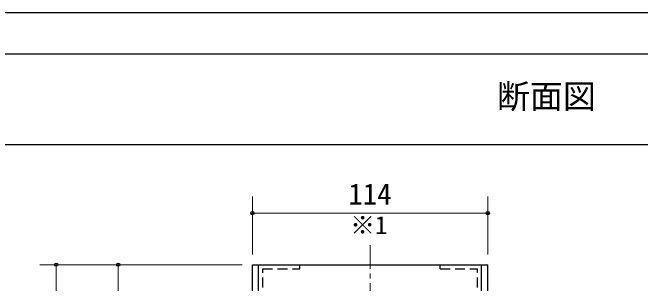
# Model space of a CAD drawing. Units: millimetres, scale not verified. Extents: x -800 to 800, y -560 to 560.
# Drawn here: x -572.6 to -268.4, y 428.7 to 560 of the extents above; entities that cross this region are included whole.
import ezdxf
from ezdxf.enums import TextEntityAlignment as Align

# ---------------------------------------------------------------- set-up
doc = ezdxf.new("R2010")
doc.units = ezdxf.units.MM
doc.header["$LTSCALE"] = 4
doc.header["$PDMODE"] = 32
doc.header["$PDSIZE"] = 1.6
doc.linetypes.add('DASHED1', pattern=[1.8, 1.2, -0.6])
doc.linetypes.add('USER11', pattern=[4.619272, 2.886781, -0.577497, 0.577497, -0.577497])
doc.layers.add('0-0', color=7, linetype='Continuous', lineweight=25)
doc.layers.add('2-0', color=7, linetype='Continuous', lineweight=25)
doc.styles.add('ＭＳ ゴシック', font='')
doc.styles.get('ＭＳ ゴシック').set_extended_font_data('MS Gothic')

msp = doc.modelspace()

# ---------------------------------------------------------------- linework, layer by layer
at = {"layer": '0-0'}
for p, q in [((-780, 540), (152, 540)), ((-780, 496), (152, 496))]:
    msp.add_line(p, q, dxfattribs=at)
msp.add_lwpolyline([(-800, 560), (800, 560), (800, -560)], dxfattribs=at)
at = {"layer": '2-0', "color": 4, "lineweight": 9}
for p, q in [((-456.428, 470.828), (-456.428, 442.828)), ((-342.43, 470.828), (-342.43, 442.828)), ((-456.428, 462.828), (-342.43, 462.828)), ((-559.428, 437.828), (-521.428, 437.828)), ((-551.428, 34.172), (-551.428, 437.828)), ((-529.428, 437.828), (-461.428, 437.828)), ((-521.428, 401.829), (-521.428, 437.828))]:
    msp.add_line(p, q, dxfattribs=at)
at = {"layer": '2-0', "color": 4, "linetype": 'USER11', "lineweight": 9}
msp.add_line((-399.428, 447.351), (-399.428, 179.525), dxfattribs=at)
at = {"layer": '2-0'}
for p, q in [((-456.428, 437.828), (-408.746, 437.828)), ((-456.428, 179.172), (-456.428, 437.828)), ((-453.427, 179.172), (-453.427, 437.828)), ((-409.094, 437.828), (-342.43, 437.828)), ((-345.428, 281.714), (-345.428, 437.829)), ((-342.43, 281.714), (-342.43, 437.829))]:
    msp.add_line(p, q, dxfattribs=at)
at = {"layer": '2-0', "linetype": 'DASHED1'}
for p, q in [((-451.427, 405.156), (-451.427, 435.828)), ((-451.427, 435.828), (-433.427, 435.828)), ((-433.427, 435.828), (-433.427, 437.828)), ((-365.428, 435.828), (-365.428, 437.829)), ((-365.428, 435.828), (-347.428, 435.828)), ((-347.428, 405.157), (-347.428, 435.828))]:
    msp.add_line(p, q, dxfattribs=at)
at = {"layer": '2-0', "color": 4}
for p in [(-456.428, 462.828), (-342.43, 462.828), (-551.428, 437.828), (-521.428, 437.828)]:
    msp.add_point(p, dxfattribs=at)

# ---------------------------------------------------------------- texts
at = {"layer": '0-0', "style": 'ＭＳ ゴシック'}
msp.add_text('断面図', height=11.73, dxfattribs=at).set_placement((-338, 510), align=Align.BOTTOM_LEFT)
at = {"layer": '2-0', "style": 'ＭＳ ゴシック'}
for s, height, p in [('114', 10.26, (-409.929, 463.828)), ('※1', 8.798, (-409.02, 449.986))]:
    msp.add_text(s, height=height, dxfattribs=at).set_placement(p, align=Align.BOTTOM_LEFT)

doc.saveas('drawing.dxf')
